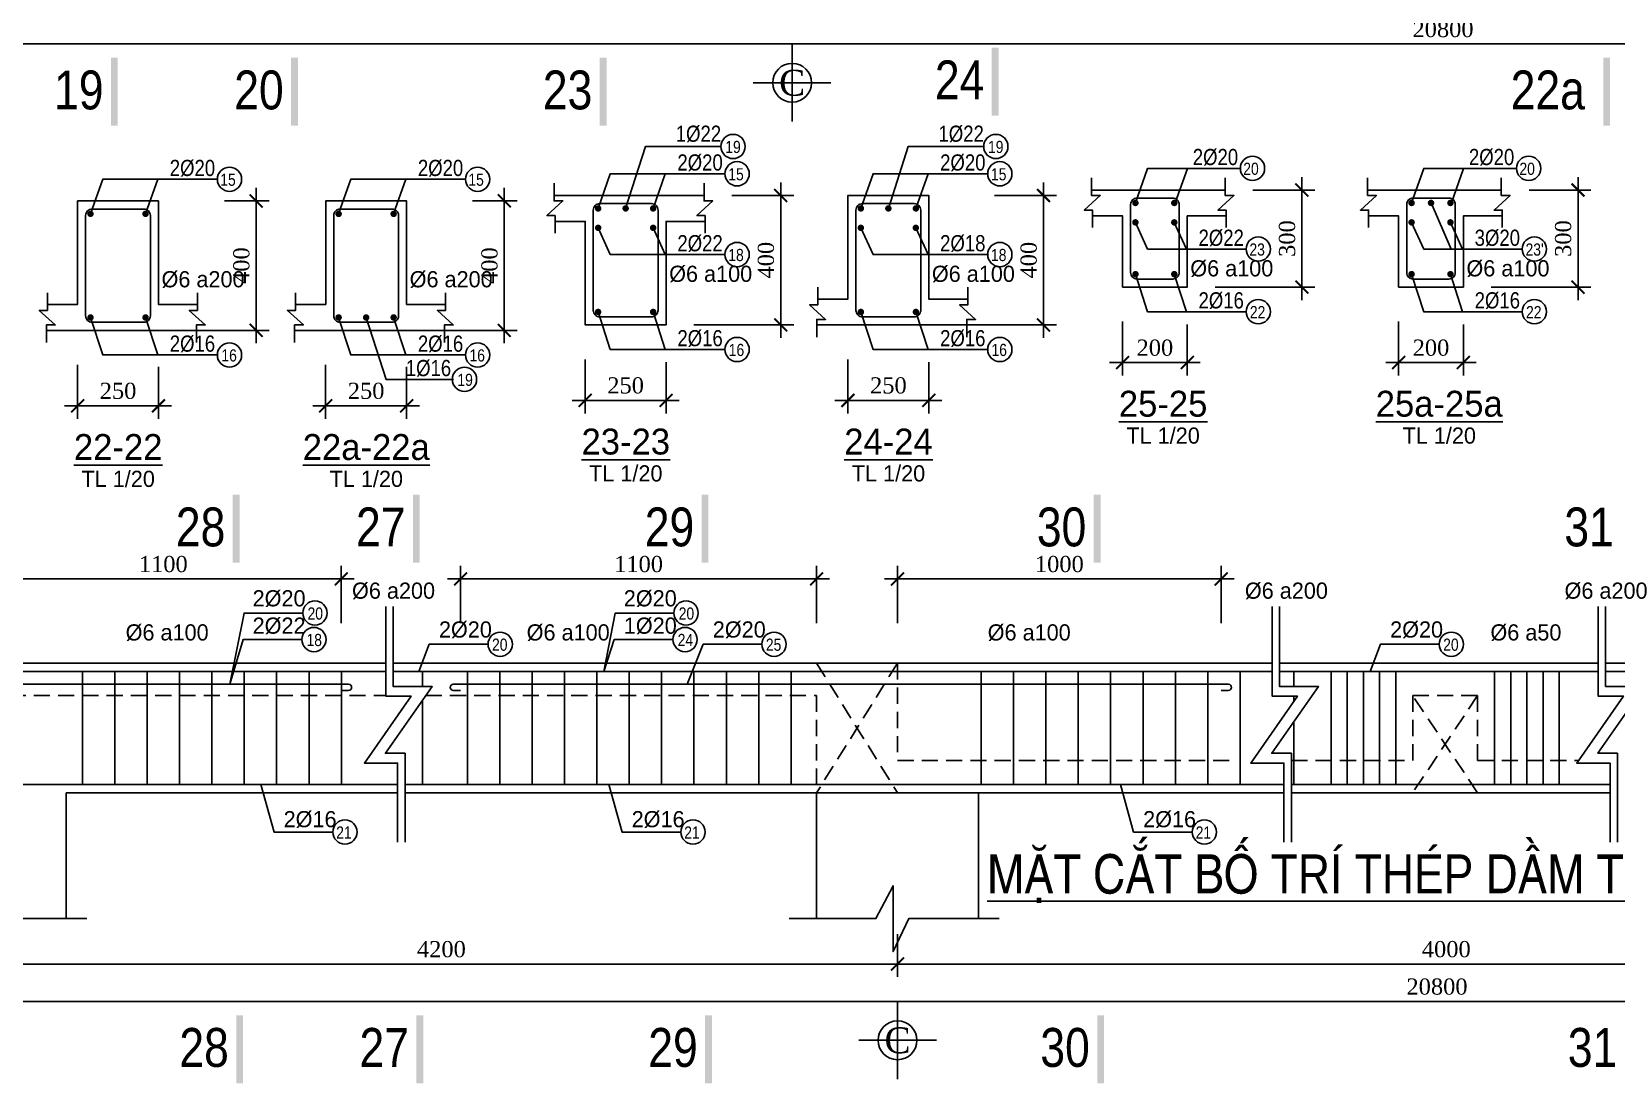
# Model space of a CAD drawing. Extents: x 394 to 4263, y -2056 to 752.
# Drawn here: x 3624.8 to 3869.5, y 412.1 to 574.6 of the extents above; entities that cross this region are included whole.
import ezdxf
from ezdxf.enums import TextEntityAlignment as Align

# ---------------------------------------------------------------- set-up
doc = ezdxf.new("R2010")
doc.units = 0
doc.header["$MEASUREMENT"] = 0
doc.linetypes.add('CENTER2', pattern=[1.125, 0.75, -0.125, 0.125, -0.125])
doc.linetypes.add('HIDDEN', pattern=[0.375, 0.25, -0.125])
doc.layers.get('0').update_dxf_attribs({"linetype": 'CONTINUOUS'})
doc.layers.get('DEFPOINTS').update_dxf_attribs({"linetype": 'CONTINUOUS'})
for name, color, linetype in [('cot', 8, 'CONTINUOUS'), ('DAI', 3, 'CONTINUOUS'), ('DIM', 1, 'CONTINUOUS'), ('DUT', 7, 'CENTER2'), ('MOTAAR', 1, 'CONTINUOUS'), ('TEXT', 7, 'CONTINUOUS'), ('THEP', 6, 'CONTINUOUS'), ('TU1', 9, 'CONTINUOUS'), ('TUONG', 7, 'CONTINUOUS')]:
    doc.layers.add(name, color=color, linetype=linetype)
doc.styles.add('DIM-NEW', font='')
doc.styles.add('style1', font='')
doc.styles.add('T1', font='romans.shx')
doc.styles.add('T2', font='')
doc.styles.get('DIM-NEW').set_extended_font_data('VNI-Helve-Condense')
doc.styles.get('style1').set_extended_font_data('VNI-Goudy')
doc.styles.get('T2').set_extended_font_data('VNI-Times')
doc.dimstyles.new('TL20', dxfattribs={"dimtxt": 2.5, "dimasz": 2, "dimexe": 2, "dimexo": 2, "dimgap": 1, "dimtad": 1, "dimdec": 0, "dimlfac": 20, "dimzin": 0, "dimdsep": 46, "dimtxsty": 'T2', "dimblk": 'ARCHTICK', "dimcen": 2.5, "dimdle": 2, "dimclrd": 1, "dimclre": 1, "dimclrt": 2, "dimadec": 0, "dimazin": 0, "dimtfac": 1, "dimtdec": 0, "dimtix": 1, "dimtofl": 0, "dimtmove": 0, "dimatfit": 0, "dimldrblk": 'ARCHTICK', "dimfxl": 1, "dimtolj": 1, "dimtzin": 0, "dimlwd": -1, "dimlwe": -1, "dimarcsym": 0})

# ---------------------------------------------------------------- blocks, each defined once
blk = doc.blocks.new('_ARCHTICK')
at = {"color": 0, "linetype": 'ByBlock', "const_width": 0.15}
blk.add_lwpolyline([(-0.5, -0.5), (0.5, 0.5)], dxfattribs=at)
blk = doc.blocks.new('*D33')
at = {"layer": 'cot', "color": 1, "transparency": 16777216}
for p, q in [((3654.54, 548.42), (3661.44, 548.42)), ((3659.44, 550.42), (3659.44, 526.42)), ((3648.68, 528.42), (3661.44, 528.42))]:
    blk.add_line(p, q, dxfattribs=at)
at = {"layer": 'DEFPOINTS', "color": 0, "transparency": 16777216}
for p in [(3652.54, 548.42), (3646.68, 528.42), (3659.44, 528.42)]:
    blk.add_point(p, dxfattribs=at)
at = {"layer": 'cot', "color": 1, "transparency": 16777216, "xscale": 2, "yscale": 2, "zscale": 2}
for p, rotation in [((3659.44, 548.42), 90), ((3659.44, 528.42), 270)]:
    blk.add_blockref('_ARCHTICK', p, dxfattribs=dict(at, rotation=rotation))
at = {"layer": 'cot', "color": 2, "lineweight": -2, "transparency": 16777216, "insert": (3657.16, 538.42), "char_height": 2.5, "attachment_point": 5, "rotation": 90, "style": 'T2'}
blk.add_mtext('\\A1;400', dxfattribs=at)
blk = doc.blocks.new('*D32')
at = {"layer": 'cot', "color": 1, "transparency": 16777216}
for p, q in [((3631.85, 523.09), (3631.85, 514.76)), ((3644.35, 522.81), (3644.35, 514.76)), ((3629.85, 516.76), (3646.35, 516.76))]:
    blk.add_line(p, q, dxfattribs=at)
at = {"layer": 'DEFPOINTS', "color": 0, "transparency": 16777216}
for p in [(3631.85, 525.09), (3644.35, 524.81), (3644.35, 516.76)]:
    blk.add_point(p, dxfattribs=at)
at = {"layer": 'cot', "color": 1, "transparency": 16777216, "xscale": 2, "yscale": 2, "zscale": 2, "rotation": 180}
blk.add_blockref('_ARCHTICK', (3631.85, 516.76), dxfattribs=at)
at = {"layer": 'cot', "color": 1, "transparency": 16777216, "xscale": 2, "yscale": 2, "zscale": 2}
blk.add_blockref('_ARCHTICK', (3644.35, 516.76), dxfattribs=at)
at = {"layer": 'cot', "color": 2, "lineweight": -2, "transparency": 16777216, "insert": (3638.1, 519.06), "char_height": 2.5, "attachment_point": 5, "style": 'T2'}
blk.add_mtext('\\A1;250', dxfattribs=at)
blk = doc.blocks.new('*D51')
at = {"layer": 'DEFPOINTS', "color": 0, "transparency": 16777216}
for p in [(3433.65, 582.37), (4251.92, 582.37), (3433.65, 572.67)]:
    blk.add_point(p, dxfattribs=at)
at = {"layer": 'TUONG', "color": 1, "transparency": 16777216}
for p, q in [((3433.65, 580.37), (3433.65, 570.67)), ((4251.92, 580.37), (4251.92, 570.67)), ((4253.92, 572.67), (3431.65, 572.67))]:
    blk.add_line(p, q, dxfattribs=at)
at = {"layer": 'TUONG', "color": 1, "transparency": 16777216, "xscale": 2, "yscale": 2, "zscale": 2, "rotation": 180}
blk.add_blockref('_ARCHTICK', (3433.65, 572.67), dxfattribs=at)
at = {"layer": 'TUONG', "color": 1, "transparency": 16777216, "xscale": 2, "yscale": 2, "zscale": 2}
blk.add_blockref('_ARCHTICK', (4251.92, 572.67), dxfattribs=at)
at = {"layer": 'TUONG', "color": 2, "transparency": 16777216, "insert": (3842.78, 574.95), "char_height": 2.5, "attachment_point": 5, "style": 'T2'}
blk.add_mtext('\\A1;20800', dxfattribs=at)
blk = doc.blocks.new('truc2')
at = {"layer": 'MOTAAR'}
for p, q in [((0, -15), (0, 0)), ((7.5, -7.5), (-7.5, -7.5))]:
    blk.add_line(p, q, dxfattribs=at)
blk.add_lwpolyline([(0, -3.5), (0, -1.84)], dxfattribs=at)
blk.add_circle((0, -7.5), 3.75, dxfattribs=at)
at = {"layer": 'TEXT', "style": 'T2'}
blk.add_attdef('1', text='', height=5, dxfattribs=at).set_placement((0, -7.5), align=Align.MIDDLE_CENTER)
blk = doc.blocks.new('*D55')
at = {"layer": 'cot', "color": 1, "transparency": 16777216}
for p, q in [((3740.47, 551.26), (3740.47, 527.26)), ((3732.91, 549.26), (3742.47, 549.26)), ((3727.05, 529.26), (3742.47, 529.26))]:
    blk.add_line(p, q, dxfattribs=at)
at = {"layer": 'DEFPOINTS', "color": 0, "transparency": 16777216}
for p in [(3730.91, 549.26), (3725.05, 529.26), (3740.47, 529.26)]:
    blk.add_point(p, dxfattribs=at)
at = {"layer": 'cot', "color": 1, "transparency": 16777216, "xscale": 2, "yscale": 2, "zscale": 2}
for p, rotation in [((3740.47, 549.26), 90), ((3740.47, 529.26), 270)]:
    blk.add_blockref('_ARCHTICK', p, dxfattribs=dict(at, rotation=rotation))
at = {"layer": 'cot', "color": 2, "lineweight": -2, "transparency": 16777216, "insert": (3738.19, 539.26), "char_height": 2.5, "attachment_point": 5, "rotation": 90, "style": 'T2'}
blk.add_mtext('\\A1;400', dxfattribs=at)
blk = doc.blocks.new('*D54')
at = {"layer": 'cot', "color": 1, "transparency": 16777216}
for p, q in [((3710.26, 523.93), (3710.26, 515.6)), ((3722.76, 523.49), (3722.76, 515.6)), ((3708.26, 517.6), (3724.76, 517.6))]:
    blk.add_line(p, q, dxfattribs=at)
at = {"layer": 'DEFPOINTS', "color": 0, "transparency": 16777216}
for p in [(3710.26, 525.93), (3722.76, 525.49), (3722.76, 517.6)]:
    blk.add_point(p, dxfattribs=at)
at = {"layer": 'cot', "color": 1, "transparency": 16777216, "xscale": 2, "yscale": 2, "zscale": 2, "rotation": 180}
blk.add_blockref('_ARCHTICK', (3710.26, 517.6), dxfattribs=at)
at = {"layer": 'cot', "color": 1, "transparency": 16777216, "xscale": 2, "yscale": 2, "zscale": 2}
blk.add_blockref('_ARCHTICK', (3722.76, 517.6), dxfattribs=at)
at = {"layer": 'cot', "color": 2, "lineweight": -2, "transparency": 16777216, "insert": (3716.51, 519.9), "char_height": 2.5, "attachment_point": 5, "style": 'T2'}
blk.add_mtext('\\A1;250', dxfattribs=at)
blk = doc.blocks.new('*D57')
at = {"layer": 'cot', "color": 1, "transparency": 16777216}
for p, q in [((3750.85, 523.93), (3750.85, 515.6)), ((3763.35, 523.49), (3763.35, 515.6)), ((3748.85, 517.6), (3765.35, 517.6))]:
    blk.add_line(p, q, dxfattribs=at)
at = {"layer": 'DEFPOINTS', "color": 0, "transparency": 16777216}
for p in [(3750.85, 525.93), (3763.35, 525.49), (3763.35, 517.6)]:
    blk.add_point(p, dxfattribs=at)
at = {"layer": 'cot', "color": 1, "transparency": 16777216, "xscale": 2, "yscale": 2, "zscale": 2, "rotation": 180}
blk.add_blockref('_ARCHTICK', (3750.85, 517.6), dxfattribs=at)
at = {"layer": 'cot', "color": 1, "transparency": 16777216, "xscale": 2, "yscale": 2, "zscale": 2}
blk.add_blockref('_ARCHTICK', (3763.35, 517.6), dxfattribs=at)
at = {"layer": 'cot', "color": 2, "lineweight": -2, "transparency": 16777216, "insert": (3757.1, 519.9), "char_height": 2.5, "attachment_point": 5, "style": 'T2'}
blk.add_mtext('\\A1;250', dxfattribs=at)
blk = doc.blocks.new('*D56')
at = {"layer": 'cot', "color": 1, "transparency": 16777216}
for p, q in [((3781.06, 551.26), (3781.06, 527.26)), ((3773.49, 549.26), (3783.06, 549.26)), ((3767.64, 529.26), (3783.06, 529.26))]:
    blk.add_line(p, q, dxfattribs=at)
at = {"layer": 'DEFPOINTS', "color": 0, "transparency": 16777216}
for p in [(3771.49, 549.26), (3765.64, 529.26), (3781.06, 529.26)]:
    blk.add_point(p, dxfattribs=at)
at = {"layer": 'cot', "color": 1, "transparency": 16777216, "xscale": 2, "yscale": 2, "zscale": 2}
for p, rotation in [((3781.06, 549.26), 90), ((3781.06, 529.26), 270)]:
    blk.add_blockref('_ARCHTICK', p, dxfattribs=dict(at, rotation=rotation))
at = {"layer": 'cot', "color": 2, "lineweight": -2, "transparency": 16777216, "insert": (3778.78, 539.26), "char_height": 2.5, "attachment_point": 5, "rotation": 90, "style": 'T2'}
blk.add_mtext('\\A1;400', dxfattribs=at)
blk = doc.blocks.new('*D68')
at = {"layer": 'DEFPOINTS', "color": 0, "transparency": 16777216}
for p in [(3746.01, 490.02), (3691.01, 481.21), (3746.01, 481.21)]:
    blk.add_point(p, dxfattribs=at)
at = {"layer": 'TUONG', "color": 1, "transparency": 16777216}
for p, q in [((3691.01, 483.21), (3691.01, 492.02)), ((3746.01, 483.21), (3746.01, 492.02)), ((3689.01, 490.02), (3748.01, 490.02))]:
    blk.add_line(p, q, dxfattribs=at)
at = {"layer": 'TUONG', "color": 1, "transparency": 16777216, "xscale": 2, "yscale": 2, "zscale": 2, "rotation": 180}
blk.add_blockref('_ARCHTICK', (3691.01, 490.02), dxfattribs=at)
at = {"layer": 'TUONG', "color": 1, "transparency": 16777216, "xscale": 2, "yscale": 2, "zscale": 2}
blk.add_blockref('_ARCHTICK', (3746.01, 490.02), dxfattribs=at)
at = {"layer": 'TUONG', "color": 2, "transparency": 16777216, "insert": (3718.51, 492.3), "char_height": 2.5, "attachment_point": 5, "style": 'T2'}
blk.add_mtext('\\A1;1100', dxfattribs=at)
blk = doc.blocks.new('*D67')
at = {"layer": 'DEFPOINTS', "color": 0, "transparency": 16777216}
for p in [(3808.51, 490.02), (3758.51, 481.21), (3808.51, 481.21)]:
    blk.add_point(p, dxfattribs=at)
at = {"layer": 'TUONG', "color": 1, "transparency": 16777216}
for p, q in [((3758.51, 483.21), (3758.51, 492.02)), ((3808.51, 483.21), (3808.51, 492.02)), ((3756.51, 490.02), (3810.51, 490.02))]:
    blk.add_line(p, q, dxfattribs=at)
at = {"layer": 'TUONG', "color": 1, "transparency": 16777216, "xscale": 2, "yscale": 2, "zscale": 2, "rotation": 180}
blk.add_blockref('_ARCHTICK', (3758.51, 490.02), dxfattribs=at)
at = {"layer": 'TUONG', "color": 1, "transparency": 16777216, "xscale": 2, "yscale": 2, "zscale": 2}
blk.add_blockref('_ARCHTICK', (3808.51, 490.02), dxfattribs=at)
at = {"layer": 'TUONG', "color": 2, "transparency": 16777216, "insert": (3783.51, 492.3), "char_height": 2.5, "attachment_point": 5, "style": 'T2'}
blk.add_mtext('\\A1;1000', dxfattribs=at)
blk = doc.blocks.new('*D66')
at = {"layer": 'DEFPOINTS', "color": 0, "transparency": 16777216}
for p in [(3672.59, 490.02), (3617.59, 481.21), (3672.59, 481.21)]:
    blk.add_point(p, dxfattribs=at)
at = {"layer": 'TUONG', "color": 1, "transparency": 16777216}
for p, q in [((3617.59, 483.21), (3617.59, 492.02)), ((3672.59, 483.21), (3672.59, 492.02)), ((3615.59, 490.02), (3674.59, 490.02))]:
    blk.add_line(p, q, dxfattribs=at)
at = {"layer": 'TUONG', "color": 1, "transparency": 16777216, "xscale": 2, "yscale": 2, "zscale": 2, "rotation": 180}
blk.add_blockref('_ARCHTICK', (3617.59, 490.02), dxfattribs=at)
at = {"layer": 'TUONG', "color": 1, "transparency": 16777216, "xscale": 2, "yscale": 2, "zscale": 2}
blk.add_blockref('_ARCHTICK', (3672.59, 490.02), dxfattribs=at)
at = {"layer": 'TUONG', "color": 2, "transparency": 16777216, "insert": (3645.09, 492.3), "char_height": 2.5, "attachment_point": 5, "style": 'T2'}
blk.add_mtext('\\A1;1100', dxfattribs=at)
blk = doc.blocks.new('*D61')
at = {"layer": 'DEFPOINTS', "color": 0, "transparency": 16777216}
for p in [(3758.51, 437.14), (3928.04, 437.14), (3928.04, 430.53)]:
    blk.add_point(p, dxfattribs=at)
at = {"layer": 'TUONG', "color": 1, "transparency": 16777216}
for p, q in [((3758.51, 435.14), (3758.51, 428.53)), ((3928.04, 435.14), (3928.04, 428.53)), ((3756.51, 430.53), (3930.04, 430.53))]:
    blk.add_line(p, q, dxfattribs=at)
at = {"layer": 'TUONG', "color": 1, "transparency": 16777216, "xscale": 2, "yscale": 2, "zscale": 2, "rotation": 180}
blk.add_blockref('_ARCHTICK', (3758.51, 430.53), dxfattribs=at)
at = {"layer": 'TUONG', "color": 1, "transparency": 16777216, "xscale": 2, "yscale": 2, "zscale": 2}
blk.add_blockref('_ARCHTICK', (3928.04, 430.53), dxfattribs=at)
at = {"layer": 'TUONG', "color": 2, "transparency": 16777216, "insert": (3843.28, 432.81), "char_height": 2.5, "attachment_point": 5, "style": 'T2'}
blk.add_mtext('\\A1;4000', dxfattribs=at)
blk = doc.blocks.new('*D60')
at = {"layer": 'DEFPOINTS', "color": 0, "transparency": 16777216}
for p in [(3617.59, 438.92), (3758.51, 437.14), (3758.51, 430.53)]:
    blk.add_point(p, dxfattribs=at)
at = {"layer": 'TUONG', "color": 1, "transparency": 16777216}
for p, q in [((3617.59, 436.92), (3617.59, 428.53)), ((3758.51, 435.14), (3758.51, 428.53)), ((3615.59, 430.53), (3760.51, 430.53))]:
    blk.add_line(p, q, dxfattribs=at)
at = {"layer": 'TUONG', "color": 1, "transparency": 16777216, "xscale": 2, "yscale": 2, "zscale": 2, "rotation": 180}
blk.add_blockref('_ARCHTICK', (3617.59, 430.53), dxfattribs=at)
at = {"layer": 'TUONG', "color": 1, "transparency": 16777216, "xscale": 2, "yscale": 2, "zscale": 2}
blk.add_blockref('_ARCHTICK', (3758.51, 430.53), dxfattribs=at)
at = {"layer": 'TUONG', "color": 2, "transparency": 16777216, "insert": (3688.05, 432.81), "char_height": 2.5, "attachment_point": 5, "style": 'T2'}
blk.add_mtext('\\A1;4200', dxfattribs=at)
blk = doc.blocks.new('*D58')
at = {"layer": 'DEFPOINTS', "color": 0, "transparency": 16777216}
for p in [(3466.01, 434.45), (4217.7, 434.45), (3466.01, 424.75)]:
    blk.add_point(p, dxfattribs=at)
at = {"layer": 'TUONG', "color": 1, "transparency": 16777216}
for p, q in [((3466.01, 432.45), (3466.01, 422.75)), ((4217.7, 432.45), (4217.7, 422.75)), ((4219.7, 424.75), (3464.01, 424.75))]:
    blk.add_line(p, q, dxfattribs=at)
at = {"layer": 'TUONG', "color": 1, "transparency": 16777216, "xscale": 2, "yscale": 2, "zscale": 2, "rotation": 180}
blk.add_blockref('_ARCHTICK', (3466.01, 424.75), dxfattribs=at)
at = {"layer": 'TUONG', "color": 1, "transparency": 16777216, "xscale": 2, "yscale": 2, "zscale": 2}
blk.add_blockref('_ARCHTICK', (4217.7, 424.75), dxfattribs=at)
at = {"layer": 'TUONG', "color": 2, "transparency": 16777216, "insert": (3841.85, 427.03), "char_height": 2.5, "attachment_point": 5, "style": 'T2'}
blk.add_mtext('\\A1;20800', dxfattribs=at)
blk = doc.blocks.new('*D79')
at = {"layer": 'cot', "color": 1, "transparency": 16777216}
for p, q in [((3793.27, 529.78), (3793.27, 521.45)), ((3803.27, 529.33), (3803.27, 521.45)), ((3791.27, 523.45), (3805.27, 523.45))]:
    blk.add_line(p, q, dxfattribs=at)
at = {"layer": 'DEFPOINTS', "color": 0, "transparency": 16777216}
for p in [(3793.27, 531.78), (3803.27, 531.33), (3803.27, 523.45)]:
    blk.add_point(p, dxfattribs=at)
at = {"layer": 'cot', "color": 1, "transparency": 16777216, "xscale": 2, "yscale": 2, "zscale": 2, "rotation": 180}
blk.add_blockref('_ARCHTICK', (3793.27, 523.45), dxfattribs=at)
at = {"layer": 'cot', "color": 1, "transparency": 16777216, "xscale": 2, "yscale": 2, "zscale": 2}
blk.add_blockref('_ARCHTICK', (3803.27, 523.45), dxfattribs=at)
at = {"layer": 'cot', "color": 2, "lineweight": -2, "transparency": 16777216, "insert": (3798.27, 525.73), "char_height": 2.5, "attachment_point": 5, "style": 'T2'}
blk.add_mtext('\\A1;200', dxfattribs=at)
blk = doc.blocks.new('*D78')
at = {"layer": 'cot', "color": 1, "transparency": 16777216}
for p, q in [((3820.98, 552.1), (3820.98, 533.1)), ((3813.41, 550.1), (3822.98, 550.1)), ((3807.56, 535.1), (3822.98, 535.1))]:
    blk.add_line(p, q, dxfattribs=at)
at = {"layer": 'DEFPOINTS', "color": 0, "transparency": 16777216}
for p in [(3811.41, 550.1), (3805.56, 535.1), (3820.98, 535.1)]:
    blk.add_point(p, dxfattribs=at)
at = {"layer": 'cot', "color": 1, "transparency": 16777216, "xscale": 2, "yscale": 2, "zscale": 2}
for p, rotation in [((3820.98, 550.1), 90), ((3820.98, 535.1), 270)]:
    blk.add_blockref('_ARCHTICK', p, dxfattribs=dict(at, rotation=rotation))
at = {"layer": 'cot', "color": 2, "lineweight": -2, "transparency": 16777216, "insert": (3818.7, 542.6), "char_height": 2.5, "attachment_point": 5, "rotation": 90, "style": 'T2'}
blk.add_mtext('\\A1;300', dxfattribs=at)
blk = doc.blocks.new('*D151')
at = {"layer": 'cot', "color": 1, "transparency": 16777216}
for p, q in [((3670.17, 523.09), (3670.17, 514.76)), ((3682.67, 522.81), (3682.67, 514.76)), ((3668.17, 516.76), (3684.67, 516.76))]:
    blk.add_line(p, q, dxfattribs=at)
at = {"layer": 'DEFPOINTS', "color": 0, "transparency": 16777216}
for p in [(3670.17, 525.09), (3682.67, 524.81), (3682.67, 516.76)]:
    blk.add_point(p, dxfattribs=at)
at = {"layer": 'cot', "color": 1, "transparency": 16777216, "xscale": 2, "yscale": 2, "zscale": 2, "rotation": 180}
blk.add_blockref('_ARCHTICK', (3670.17, 516.76), dxfattribs=at)
at = {"layer": 'cot', "color": 1, "transparency": 16777216, "xscale": 2, "yscale": 2, "zscale": 2}
blk.add_blockref('_ARCHTICK', (3682.67, 516.76), dxfattribs=at)
at = {"layer": 'cot', "color": 2, "lineweight": -2, "transparency": 16777216, "insert": (3676.42, 519.06), "char_height": 2.5, "attachment_point": 5, "style": 'T2'}
blk.add_mtext('\\A1;250', dxfattribs=at)
blk = doc.blocks.new('*D150')
at = {"layer": 'cot', "color": 1, "transparency": 16777216}
for p, q in [((3692.87, 548.42), (3699.77, 548.42)), ((3697.77, 550.42), (3697.77, 526.42)), ((3687.01, 528.42), (3699.77, 528.42))]:
    blk.add_line(p, q, dxfattribs=at)
at = {"layer": 'DEFPOINTS', "color": 0, "transparency": 16777216}
for p in [(3690.87, 548.42), (3685.01, 528.42), (3697.77, 528.42)]:
    blk.add_point(p, dxfattribs=at)
at = {"layer": 'cot', "color": 1, "transparency": 16777216, "xscale": 2, "yscale": 2, "zscale": 2}
for p, rotation in [((3697.77, 548.42), 90), ((3697.77, 528.42), 270)]:
    blk.add_blockref('_ARCHTICK', p, dxfattribs=dict(at, rotation=rotation))
at = {"layer": 'cot', "color": 2, "lineweight": -2, "transparency": 16777216, "insert": (3695.49, 538.42), "char_height": 2.5, "attachment_point": 5, "rotation": 90, "style": 'T2'}
blk.add_mtext('\\A1;400', dxfattribs=at)
blk = doc.blocks.new('*D153')
at = {"layer": 'cot', "color": 1, "transparency": 16777216}
for p, q in [((3863.63, 552.1), (3863.63, 533.1)), ((3856.07, 550.1), (3865.63, 550.1)), ((3850.22, 535.1), (3865.63, 535.1))]:
    blk.add_line(p, q, dxfattribs=at)
at = {"layer": 'DEFPOINTS', "color": 0, "transparency": 16777216}
for p in [(3854.07, 550.1), (3848.22, 535.1), (3863.63, 535.1)]:
    blk.add_point(p, dxfattribs=at)
at = {"layer": 'cot', "color": 1, "transparency": 16777216, "xscale": 2, "yscale": 2, "zscale": 2}
for p, rotation in [((3863.63, 550.1), 90), ((3863.63, 535.1), 270)]:
    blk.add_blockref('_ARCHTICK', p, dxfattribs=dict(at, rotation=rotation))
at = {"layer": 'cot', "color": 2, "lineweight": -2, "transparency": 16777216, "insert": (3861.35, 542.6), "char_height": 2.5, "attachment_point": 5, "rotation": 90, "style": 'T2'}
blk.add_mtext('\\A1;300', dxfattribs=at)
blk = doc.blocks.new('*D152')
at = {"layer": 'cot', "color": 1, "transparency": 16777216}
for p, q in [((3835.92, 529.78), (3835.92, 521.45)), ((3845.92, 529.33), (3845.92, 521.45)), ((3833.92, 523.45), (3847.92, 523.45))]:
    blk.add_line(p, q, dxfattribs=at)
at = {"layer": 'DEFPOINTS', "color": 0, "transparency": 16777216}
for p in [(3835.92, 531.78), (3845.92, 531.33), (3845.92, 523.45)]:
    blk.add_point(p, dxfattribs=at)
at = {"layer": 'cot', "color": 1, "transparency": 16777216, "xscale": 2, "yscale": 2, "zscale": 2, "rotation": 180}
blk.add_blockref('_ARCHTICK', (3835.92, 523.45), dxfattribs=at)
at = {"layer": 'cot', "color": 1, "transparency": 16777216, "xscale": 2, "yscale": 2, "zscale": 2}
blk.add_blockref('_ARCHTICK', (3845.92, 523.45), dxfattribs=at)
at = {"layer": 'cot', "color": 2, "lineweight": -2, "transparency": 16777216, "insert": (3840.92, 525.73), "char_height": 2.5, "attachment_point": 5, "style": 'T2'}
blk.add_mtext('\\A1;200', dxfattribs=at)

msp = doc.modelspace()

# ---------------------------------------------------------------- linework, layer by layer
at = {"layer": 'cot', "lineweight": -2, "ltscale": 10}
for points in [[(3716.513, 547.259), (3719.586, 556.827), (3731.237, 556.827)], [(3757.096, 547.259), (3760.168, 556.827), (3771.82, 556.827)], [(3795.266, 548.103), (3797.144, 553.451), (3811.472, 553.451)], [(3801.421, 548.103), (3803.3, 553.451)], [(3837.924, 548.103), (3839.803, 553.451), (3854.131, 553.451)], [(3844.08, 548.103), (3845.958, 553.451)], [(3633.848, 546.416), (3635.727, 551.764), (3653.441, 551.764)], [(3642.348, 546.416), (3644.227, 551.764)], [(3672.175, 546.416), (3674.053, 551.764), (3691.767, 551.764)], [(3680.675, 546.416), (3682.553, 551.764)], [(3712.263, 547.259), (3714.141, 552.607), (3731.856, 552.607)], [(3720.763, 547.259), (3722.641, 552.607)], [(3752.846, 547.259), (3754.724, 552.607), (3772.438, 552.607)], [(3761.346, 547.259), (3763.224, 552.607)], [(3840.924, 548.103), (3844.01, 540.977)], [(3712.263, 544.259), (3714.141, 540.134), (3731.856, 540.134)], [(3720.763, 544.259), (3722.641, 540.134)], [(3752.846, 544.259), (3754.724, 540.134), (3772.438, 540.134)], [(3761.346, 544.259), (3763.224, 540.134)], [(3795.266, 545.103), (3797.144, 540.977), (3812.358, 540.977)], [(3801.266, 545.103), (3803.144, 540.977)], [(3837.924, 545.103), (3839.803, 540.977), (3855.017, 540.977)], [(3843.924, 545.103), (3845.803, 540.977)], [(3795.266, 537.103), (3797.144, 531.308), (3812.358, 531.308)], [(3801.266, 537.103), (3803.144, 531.308)], [(3837.924, 537.103), (3839.803, 531.308), (3855.017, 531.308)], [(3843.924, 537.103), (3845.803, 531.308)], [(3712.263, 531.259), (3714.141, 525.465), (3731.856, 525.465)], [(3720.763, 531.259), (3722.641, 525.465)], [(3752.846, 531.259), (3754.724, 525.465), (3772.438, 525.465)], [(3761.346, 531.259), (3763.224, 525.465)], [(3633.848, 530.416), (3635.727, 524.621), (3653.441, 524.621)], [(3642.348, 530.416), (3644.227, 524.621)], [(3672.175, 530.416), (3674.053, 524.621), (3691.767, 524.621)], [(3676.425, 530.416), (3679.497, 520.848), (3689.899, 520.848)], [(3680.675, 530.416), (3682.553, 524.621)]]:
    msp.add_lwpolyline(points, dxfattribs=at)
at = {"layer": 'DAI'}
for p, q in [((3632.601, 458.242), (3632.601, 475.742)), ((3637.601, 458.242), (3637.601, 475.742)), ((3642.601, 458.242), (3642.601, 475.742)), ((3647.601, 458.242), (3647.601, 475.742)), ((3652.601, 458.242), (3652.601, 475.742)), ((3657.601, 458.242), (3657.601, 475.742)), ((3662.601, 458.242), (3662.601, 475.742)), ((3667.601, 458.242), (3667.601, 475.742)), ((3672.601, 458.242), (3672.601, 475.742)), ((3685.135, 473.42), (3685.135, 475.742)), ((3692.069, 458.242), (3692.069, 475.742)), ((3697.069, 458.242), (3697.069, 475.742)), ((3702.069, 458.242), (3702.069, 475.742)), ((3707.069, 458.242), (3707.069, 475.742)), ((3712.069, 458.242), (3712.069, 475.742)), ((3717.069, 458.242), (3717.069, 475.742)), ((3722.069, 458.242), (3722.069, 475.742)), ((3727.069, 458.242), (3727.069, 475.742)), ((3732.069, 458.242), (3732.069, 475.742)), ((3737.069, 458.242), (3737.069, 475.742)), ((3742.069, 458.242), (3742.069, 475.742)), ((3771.432, 458.242), (3771.432, 475.742)), ((3776.432, 458.242), (3776.432, 475.742)), ((3781.432, 458.242), (3781.432, 475.742)), ((3786.432, 458.242), (3786.432, 475.742)), ((3791.432, 458.242), (3791.432, 475.742)), ((3796.432, 458.242), (3796.432, 475.742)), ((3801.432, 458.242), (3801.432, 475.742)), ((3806.432, 458.242), (3806.432, 475.742)), ((3811.432, 458.242), (3811.432, 475.742)), ((3819.751, 473.42), (3819.751, 475.742)), ((3825.475, 458.242), (3825.475, 475.742)), ((3827.975, 458.242), (3827.975, 475.742)), ((3830.475, 458.242), (3830.475, 475.742)), ((3832.975, 458.242), (3832.975, 475.742)), ((3835.475, 458.242), (3835.475, 475.742)), ((3850.729, 458.242), (3850.729, 475.742)), ((3853.229, 458.242), (3853.229, 475.742)), ((3855.729, 458.242), (3855.729, 475.742)), ((3858.229, 458.242), (3858.229, 475.742)), ((3860.729, 458.242), (3860.729, 475.742)), ((3685.135, 458.242), (3685.135, 471.298)), ((3819.751, 471.166), (3819.751, 471.92)), ((3819.751, 458.242), (3819.751, 467.999))]:
    msp.add_line(p, q, dxfattribs=at)
for points in [[(3802.016, 547.853, 0.4142136), (3801.016, 548.853), (3795.516, 548.853, 0.4142136), (3794.516, 547.853), (3794.516, 537.353, 0.4142136), (3795.516, 536.353), (3801.016, 536.353, 0.4142136), (3802.016, 537.353)], [(3844.674, 547.853, 0.4142136), (3843.674, 548.853), (3838.174, 548.853, 0.4142136), (3837.174, 547.853), (3837.174, 537.353, 0.4142136), (3838.174, 536.353), (3843.674, 536.353, 0.4142136), (3844.674, 537.353)], [(3643.098, 546.166, 0.4142136), (3642.098, 547.166), (3634.098, 547.166, 0.4142136), (3633.098, 546.166), (3633.098, 530.666, 0.4142136), (3634.098, 529.666), (3642.098, 529.666, 0.4142136), (3643.098, 530.666)], [(3681.425, 546.166, 0.4142136), (3680.425, 547.166), (3672.425, 547.166, 0.4142136), (3671.425, 546.166), (3671.425, 530.666, 0.4142136), (3672.425, 529.666), (3680.425, 529.666, 0.4142136), (3681.425, 530.666)], [(3721.513, 547.009, 0.4142136), (3720.513, 548.009), (3712.513, 548.009, 0.4142136), (3711.513, 547.009), (3711.513, 531.509, 0.4142136), (3712.513, 530.509), (3720.513, 530.509, 0.4142136), (3721.513, 531.509)], [(3762.096, 547.009, 0.4142136), (3761.096, 548.009), (3753.096, 548.009, 0.4142136), (3752.096, 547.009), (3752.096, 531.509, 0.4142136), (3753.096, 530.509), (3761.096, 530.509, 0.4142136), (3762.096, 531.509)]]:
    msp.add_lwpolyline(points, format="xyb", close=True, dxfattribs=at)
at = {"layer": 'DUT', "linetype": 'HIDDEN', "ltscale": 10}
for p, q in [((3758.512, 476.992), (3746.012, 456.992)), ((3746.012, 476.992), (3758.512, 456.992)), ((3848.102, 456.992), (3838.102, 471.992)), ((3848.102, 471.992), (3838.102, 456.992))]:
    msp.add_line(p, q, dxfattribs=at)
for points in [[(3758.512, 476.992), (3758.512, 461.992), (3810.288, 461.992)], [(3546.036, 471.992), (3605.088, 471.992), (3605.088, 456.992), (3617.588, 456.992), (3617.588, 471.992), (3679.444, 471.992)], [(3685.619, 471.992), (3746.012, 471.992), (3746.012, 456.992), (3758.512, 456.992)], [(3819.349, 461.992), (3838.102, 461.992), (3838.102, 471.992), (3848.102, 471.992), (3848.102, 461.992), (3863.731, 461.992)], [(3838.102, 456.992), (3848.102, 456.992)]]:
    msp.add_lwpolyline(points, dxfattribs=at)
at = {"layer": 'TEXT', "ltscale": 10}
for points in [[(3637.009, 560.022), (3638.059, 560.022), (3637.009, 570.522), (3638.059, 570.522)], [(3664.836, 560.022), (3665.886, 560.022), (3664.836, 570.522), (3665.886, 570.522)], [(3712.513, 560.022), (3713.563, 560.022), (3712.513, 570.522), (3713.563, 570.522)], [(3773.075, 561.577), (3774.125, 561.577), (3773.075, 572.077), (3774.125, 572.077)], [(3867.543, 560.022), (3868.593, 560.022), (3867.543, 570.522), (3868.593, 570.522)], [(3655.819, 492.514), (3656.869, 492.514), (3655.819, 503.014), (3656.869, 503.014)], [(3683.646, 492.514), (3684.696, 492.514), (3683.646, 503.014), (3684.696, 503.014)], [(3728.257, 492.514), (3729.307, 492.514), (3728.257, 503.014), (3729.307, 503.014)], [(3788.819, 492.514), (3789.869, 492.514), (3788.819, 503.014), (3789.869, 503.014)], [(3656.358, 412.103), (3657.408, 412.103), (3656.358, 422.603), (3657.408, 422.603)], [(3684.186, 412.103), (3685.236, 412.103), (3684.186, 422.603), (3685.236, 422.603)], [(3728.796, 412.103), (3729.846, 412.103), (3728.796, 422.603), (3729.846, 422.603)], [(3789.359, 412.103), (3790.409, 412.103), (3789.359, 422.603), (3790.409, 422.603)]]:
    msp.add_trace(points, dxfattribs=at)
at = {"layer": 'THEP', "const_width": 0.5}
for points in [[(3795.016, 548.103, 1), (3795.516, 548.103, 1)], [(3801.516, 548.103, -1), (3801.016, 548.103, -1)], [(3837.674, 548.103, 1), (3838.174, 548.103, 1)], [(3841.174, 548.103, -1), (3840.674, 548.103, -1)], [(3844.174, 548.103, -1), (3843.674, 548.103, -1)], [(3633.598, 546.416, 1), (3634.098, 546.416, 1)], [(3642.598, 546.416, -1), (3642.098, 546.416, -1)], [(3671.925, 546.416, 1), (3672.425, 546.416, 1)], [(3680.925, 546.416, -1), (3680.425, 546.416, -1)], [(3712.013, 547.259, 1), (3712.513, 547.259, 1)], [(3716.763, 547.259, -1), (3716.263, 547.259, -1)], [(3721.013, 547.259, -1), (3720.513, 547.259, -1)], [(3752.596, 547.259, 1), (3753.096, 547.259, 1)], [(3757.346, 547.259, -1), (3756.846, 547.259, -1)], [(3761.596, 547.259, -1), (3761.096, 547.259, -1)], [(3712.013, 544.259, 1), (3712.513, 544.259, 1)], [(3721.013, 544.259, -1), (3720.513, 544.259, -1)], [(3752.596, 544.259, 1), (3753.096, 544.259, 1)], [(3761.596, 544.259, -1), (3761.096, 544.259, -1)], [(3795.016, 545.103, 1), (3795.516, 545.103, 1)], [(3801.516, 545.103, -1), (3801.016, 545.103, -1)], [(3837.674, 545.103, 1), (3838.174, 545.103, 1)], [(3844.174, 545.103, -1), (3843.674, 545.103, -1)], [(3795.016, 537.103, -1), (3795.516, 537.103, -1)], [(3801.516, 537.103, 1), (3801.016, 537.103, 1)], [(3837.674, 537.103, -1), (3838.174, 537.103, -1)], [(3844.174, 537.103, 1), (3843.674, 537.103, 1)], [(3712.013, 531.259, -1), (3712.513, 531.259, -1)], [(3721.013, 531.259, 1), (3720.513, 531.259, 1)], [(3752.596, 531.259, -1), (3753.096, 531.259, -1)], [(3761.596, 531.259, 1), (3761.096, 531.259, 1)], [(3633.598, 530.416, -1), (3634.098, 530.416, -1)], [(3642.598, 530.416, 1), (3642.098, 530.416, 1)], [(3671.925, 530.416, -1), (3672.425, 530.416, -1)], [(3676.675, 530.416, 1), (3676.175, 530.416, 1)], [(3680.925, 530.416, 1), (3680.425, 530.416, 1)]]:
    msp.add_lwpolyline(points, format="xyb", close=True, dxfattribs=at)
at = {"layer": 'THEP', "ltscale": 10}
for points in [[(3679.444, 475.742), (3541.008, 475.742)], [(3816.361, 475.742), (3680.591, 475.742)], [(3866.738, 475.742), (3817.507, 475.742)], [(3999.743, 475.742), (3867.885, 475.742)], [(3542.849, 458.242), (3681.286, 458.242)], [(3682.433, 458.242), (3818.202, 458.242)], [(3819.349, 458.242), (3868.58, 458.242)]]:
    msp.add_lwpolyline(points, dxfattribs=at)
for points in [[(3672.588, 472.805), (3673.715, 472.805, 1), (3673.715, 473.742), (3672.588, 473.742), (3606.338, 473.742), (3550.088, 473.742), (3548.96, 473.742, 1), (3548.96, 472.805), (3550.088, 472.805)], [(3808.512, 472.805), (3809.639, 472.805, 1), (3809.639, 473.742), (3808.512, 473.742), (3747.262, 473.742), (3691.012, 473.742), (3689.885, 473.742, 1), (3689.885, 472.805), (3691.012, 472.805)]]:
    msp.add_lwpolyline(points, format="xyb", dxfattribs=at)
at = {"layer": 'TU1'}
for points in [[(3705.455, 551.134), (3705.455, 548.416), (3706.815, 548.416), (3704.348, 546.161), (3705.611, 546.161), (3705.611, 543.447)], [(3728.617, 551.134), (3728.617, 548.416), (3729.978, 548.416), (3727.511, 546.161), (3728.773, 546.161), (3728.773, 543.447)], [(3788.457, 551.977), (3788.457, 549.259), (3789.818, 549.259), (3787.351, 547.004), (3788.613, 547.004), (3788.613, 544.291)], [(3809.12, 551.977), (3809.12, 549.259), (3810.48, 549.259), (3808.014, 547.004), (3809.276, 547.004), (3809.276, 544.291)], [(3831.116, 551.977), (3831.116, 549.259), (3832.476, 549.259), (3830.01, 547.004), (3831.272, 547.004), (3831.272, 544.291)], [(3851.779, 551.977), (3851.779, 549.259), (3853.139, 549.259), (3850.672, 547.004), (3851.934, 547.004), (3851.934, 544.291)], [(3627.04, 526.541), (3627.04, 529.259), (3628.4, 529.259), (3625.934, 531.514), (3627.196, 531.514), (3627.196, 534.228)], [(3650.203, 526.541), (3650.203, 529.259), (3651.563, 529.259), (3649.096, 531.514), (3650.358, 531.514), (3650.358, 534.228)], [(3665.366, 526.541), (3665.366, 529.259), (3666.727, 529.259), (3664.26, 531.514), (3665.522, 531.514), (3665.522, 534.228)], [(3688.529, 526.541), (3688.529, 529.259), (3689.889, 529.259), (3687.423, 531.514), (3688.685, 531.514), (3688.685, 534.228)], [(3746.038, 527.385), (3746.038, 530.103), (3747.398, 530.103), (3744.931, 532.358), (3746.193, 532.358), (3746.193, 535.071)], [(3769.2, 527.385), (3769.2, 530.103), (3770.56, 530.103), (3768.094, 532.358), (3769.356, 532.358), (3769.356, 535.071)]]:
    msp.add_lwpolyline(points, dxfattribs=at)
at = {"layer": 'TU1', "lineweight": -2, "ltscale": 10}
for points in [[(3655.392, 473.742), (3657.563, 484.749), (3666.639, 484.749)], [(3713.123, 475.742), (3714.9, 484.749), (3723.975, 484.749)], [(3655.392, 473.742), (3657.408, 480.659), (3666.484, 480.659)], [(3684.568, 475.742), (3686.184, 479.932), (3695.259, 479.932)], [(3713.123, 475.742), (3714.745, 480.659), (3723.82, 480.659)], [(3726.016, 473.742), (3728.488, 479.932), (3737.564, 479.932)], [(3831.501, 475.742), (3833.117, 479.932), (3842.192, 479.932)], [(3660.16, 458.242), (3662.197, 450.916), (3671.272, 450.916)], [(3713.924, 458.242), (3715.961, 450.916), (3725.036, 450.916)], [(3792.931, 458.242), (3794.968, 450.916), (3804.043, 450.916)]]:
    msp.add_lwpolyline(points, dxfattribs=at)
at = {"layer": 'TU1', "ltscale": 10}
for centre in [(3733.112, 556.827), (3773.695, 556.827), (3655.316, 551.764), (3693.642, 551.764), (3733.731, 552.607), (3774.313, 552.607), (3813.347, 553.451), (3856.006, 553.451), (3733.731, 540.134), (3774.313, 540.134), (3814.233, 540.977), (3856.892, 540.977), (3814.233, 531.308), (3856.892, 531.308), (3655.316, 524.621), (3693.642, 524.621), (3733.731, 525.465), (3774.313, 525.465), (3691.618, 520.848), (3668.514, 484.749), (3725.85, 484.749), (3668.359, 480.659), (3725.695, 480.659), (3697.134, 479.932), (3739.439, 479.932), (3844.067, 479.932), (3673.147, 450.916), (3726.911, 450.916), (3805.918, 450.916)]:
    msp.add_circle(centre, 1.875, dxfattribs=at)
at = {"layer": 'TUONG'}
for p, q in [((3541.008, 476.992), (3679.444, 476.992)), ((3680.591, 476.992), (3816.361, 476.992)), ((3758.512, 476.992), (3813.295, 476.992)), ((3817.507, 476.992), (3866.738, 476.992)), ((3817.507, 476.992), (3866.738, 476.992)), ((3867.885, 476.992), (3928.042, 476.992)), ((3867.885, 476.992), (3999.743, 476.992)), ((3630.088, 456.992), (3681.286, 456.992)), ((3630.088, 456.992), (3630.088, 437.544)), ((3682.433, 456.992), (3758.512, 456.992)), ((3746.012, 456.992), (3746.012, 437.544)), ((3758.512, 456.992), (3818.202, 456.992)), ((3771.012, 456.992), (3771.012, 437.544)), ((3819.349, 456.992), (3868.58, 456.992))]:
    msp.add_line(p, q, dxfattribs=at)
for points in [[(3627.235, 532.416), (3631.848, 532.416), (3631.848, 548.416), (3644.348, 548.416), (3644.348, 532.416), (3650.397, 532.416)], [(3665.561, 532.416), (3670.175, 532.416), (3670.175, 548.416), (3682.675, 548.416), (3682.675, 532.416), (3688.724, 532.416)], [(3728.617, 549.259), (3705.455, 549.259)], [(3746.232, 533.259), (3750.846, 533.259), (3750.846, 549.259), (3763.346, 549.259), (3763.346, 533.259), (3769.395, 533.259)], [(3809.12, 550.103), (3788.457, 550.103)], [(3851.779, 550.103), (3831.116, 550.103)], [(3788.652, 546.103), (3793.266, 546.103), (3793.266, 535.103), (3803.266, 535.103), (3803.266, 546.103), (3809.315, 546.103)], [(3831.311, 546.103), (3835.924, 546.103), (3835.924, 535.103), (3845.924, 535.103), (3845.924, 546.103), (3851.973, 546.103)], [(3705.65, 545.259), (3710.263, 545.259), (3710.263, 529.259), (3722.763, 529.259), (3722.763, 545.259), (3728.812, 545.259)], [(3769.2, 529.259), (3746.038, 529.259)], [(3650.203, 528.416), (3627.04, 528.416)], [(3688.529, 528.416), (3665.366, 528.416)], [(3679.444, 485.774), (3679.444, 471.92), (3683.36, 471.92), (3676.153, 461.584), (3681.286, 461.584), (3681.286, 449.331)], [(3680.591, 485.774), (3680.591, 473.42), (3686.615, 473.42), (3679.407, 463.084), (3682.433, 463.084), (3682.433, 449.331)], [(3816.361, 485.774), (3816.361, 471.92), (3820.276, 471.92), (3813.069, 461.584), (3818.202, 461.584), (3818.202, 449.331)], [(3817.507, 485.774), (3817.507, 473.42), (3823.531, 473.42), (3816.324, 463.084), (3819.349, 463.084), (3819.349, 449.331)], [(3866.738, 485.774), (3866.738, 471.92), (3870.654, 471.92), (3863.447, 461.584), (3868.58, 461.584), (3868.58, 449.331)], [(3867.885, 485.774), (3867.885, 473.42), (3873.909, 473.42), (3866.702, 463.084), (3869.727, 463.084), (3869.727, 449.331)], [(3848.102, 476.992), (3838.102, 476.992)], [(3600.826, 437.544), (3614.245, 437.544), (3616.9, 442.627), (3616.9, 432.461), (3619.334, 437.544), (3633.297, 437.544)], [(3741.751, 437.544), (3755.169, 437.544), (3757.824, 442.627), (3757.824, 432.461), (3760.258, 437.544), (3774.221, 437.544)]]:
    msp.add_lwpolyline(points, dxfattribs=at)

# ---------------------------------------------------------------- block references
at = {"layer": 'DIM', "ltscale": 10, "xscale": 0.8000000000000002, "yscale": 0.8000000000000002, "zscale": 0.8000000000000002}
for p in [(3742.228, 572.671), (3758.512, 424.752)]:
    msp.add_blockref('truc2', p, dxfattribs=at).add_auto_attribs({'1': 'C'})

# ---------------------------------------------------------------- texts
at = {"layer": 'TEXT', "ltscale": 10}
for s, height, style, p in [('19', 6, 'DIM-NEW', (3628.22, 562.563)), ('20', 6, 'DIM-NEW', (3656.047, 562.563)), ('23', 6, 'DIM-NEW', (3703.723, 562.563)), ('24', 6, 'DIM-NEW', (3764.285, 564.119)), ('22a', 6, 'DIM-NEW', (3853.228, 562.563)), ('19', 1.875, 'DIM-NEW', (3731.906, 555.82)), ('19', 1.875, 'DIM-NEW', (3772.489, 555.82)), ('15', 1.875, 'DIM-NEW', (3732.365, 551.601)), ('15', 1.875, 'DIM-NEW', (3772.948, 551.601)), ('20', 1.875, 'DIM-NEW', (3811.919, 552.444)), ('20', 1.875, 'DIM-NEW', (3854.578, 552.444)), ('15', 1.875, 'DIM-NEW', (3653.888, 550.757)), ('15', 1.875, 'DIM-NEW', (3692.214, 550.757)), ('18', 1.875, 'DIM-NEW', (3732.365, 539.127)), ('18', 1.875, 'DIM-NEW', (3772.948, 539.127)), ('23', 1.875, 'DIM-NEW', (3812.867, 539.971)), ("23'", 1.875, 'DIM-NEW', (3855.526, 539.971)), ('%%2546 a100', 2.5, 'style1', (3803.737, 536.755)), ('%%2546 a100', 2.5, 'style1', (3846.396, 536.755)), ('%%2546 a200', 2.5, 'style1', (3644.82, 535.068)), ('%%2546 a200', 2.5, 'style1', (3683.146, 535.068)), ('%%2546 a100', 2.5, 'style1', (3723.235, 535.911)), ('%%2546 a100', 2.5, 'style1', (3763.817, 535.911)), ('22', 1.875, 'DIM-NEW', (3812.942, 530.302)), ('22', 1.875, 'DIM-NEW', (3855.6, 530.302)), ('16', 1.875, 'DIM-NEW', (3732.439, 524.458)), ('16', 1.875, 'DIM-NEW', (3773.022, 524.458)), ('16', 1.875, 'DIM-NEW', (3654.063, 523.614)), ('16', 1.875, 'DIM-NEW', (3692.389, 523.614)), ('19', 1.875, 'DIM-NEW', (3690.521, 519.841)), ('28', 6, 'DIM-NEW', (3647.029, 495.055)), ('27', 6, 'DIM-NEW', (3674.857, 495.055)), ('29', 6, 'DIM-NEW', (3719.467, 495.055)), ('30', 6, 'DIM-NEW', (3780.029, 495.055)), ('31', 6, 'DIM-NEW', (3861.517, 495.055)), ('2%%25420', 2.5, 'style1', (3658.889, 485.78)), ('%%2546 a200', 2.5, 'style1', (3674.244, 486.962)), ('2%%25420', 2.5, 'style1', (3716.226, 485.78)), ('%%2546 a200', 2.5, 'style1', (3812.17, 486.962)), ('%%2546 a200', 2.5, 'style1', (3861.554, 486.962)), ('20', 1.875, 'DIM-NEW', (3667.369, 483.743)), ('20', 1.875, 'DIM-NEW', (3724.706, 483.743)), ('%%2546 a100', 2.5, 'style1', (3639.271, 480.51)), ('2%%25422', 2.5, 'style1', (3658.889, 481.554)), ('2%%25420', 2.5, 'style1', (3687.669, 480.963)), ('%%2546 a100', 2.5, 'style1', (3701.222, 480.51)), ('1%%25420', 2.5, 'style1', (3716.226, 481.554)), ('2%%25420', 2.5, 'style1', (3729.974, 480.963)), ('%%2546 a100', 2.5, 'style1', (3772.44, 480.51)), ('2%%25420', 2.5, 'style1', (3834.603, 480.963)), ('%%2546 a50', 2.5, 'style1', (3850.101, 480.51)), ('18', 1.875, 'DIM-NEW', (3667.214, 479.652)), ('20', 1.875, 'DIM-NEW', (3695.869, 478.925)), ('24', 1.875, 'DIM-NEW', (3724.551, 479.652)), ('25', 1.875, 'DIM-NEW', (3738.174, 478.925)), ('20', 1.875, 'DIM-NEW', (3842.802, 478.925)), ('2%%25416', 2.5, 'style1', (3663.678, 451.659)), ('2%%25416', 2.5, 'style1', (3717.441, 451.659)), ('2%%25416', 2.5, 'style1', (3796.449, 451.659)), ('21', 1.875, 'DIM-NEW', (3671.8, 449.909)), ('21', 1.875, 'DIM-NEW', (3725.564, 449.909)), ('21', 1.875, 'DIM-NEW', (3804.571, 449.909)), ('28', 6, 'DIM-NEW', (3647.569, 414.644)), ('27', 6, 'DIM-NEW', (3675.396, 414.644)), ('29', 6, 'DIM-NEW', (3720.007, 414.644)), ('30', 6, 'DIM-NEW', (3780.569, 414.644)), ('31', 6, 'DIM-NEW', (3862.056, 414.644))]:
    msp.add_text(s, height=height, dxfattribs=dict(at, style=style)).set_placement(p)
at = {"layer": 'TEXT', "style": 'DIM-NEW'}
for s, p in [('1%%25422', (3724.254, 557.552)), ('1%%25422', (3764.836, 557.552)), ('2%%25420', (3724.504, 553.107)), ('2%%25420', (3765.087, 553.107)), ('2%%25420', (3804.12, 553.951)), ('2%%25420', (3846.779, 553.951)), ('2%%25420', (3646.089, 552.264)), ('2%%25420', (3684.416, 552.264)), ('2%%25422', (3805.007, 541.477)), ('3%%25420', (3847.665, 541.477)), ('2%%25422', (3724.504, 540.634)), ('2%%25418', (3765.087, 540.634)), ('2%%25416', (3805.007, 531.808)), ('2%%25416', (3847.665, 531.808)), ('2%%25416', (3646.089, 525.121)), ('2%%25416', (3684.416, 525.121)), ('2%%25416', (3724.504, 525.965)), ('2%%25416', (3765.087, 525.965)), ('1%%25416', (3682.548, 521.348))]:
    e = msp.add_text(s, height=2.5, dxfattribs=at)
    e.set_placement(p)
    e.dxf.unprotected_set("ltscale", 0)
msp.add_text('%%UMAËT CAÉT BOÁ TRÍ THEÙP DAÀM TRUÏC 3 TL:1/20', height=6, dxfattribs=at).set_placement((3772.371, 441.459))
at = {"layer": 'TEXT', "char_height": 4, "attachment_point": 5, "line_spacing_factor": 0.85, "style": 'T1'}
for s, insert, width in [('{\\fVNI-Aptima|b0|i0|c0|p2;\\L25-25\\P\\H0.625x;\\lTL 1/20}', (3799.538, 514.984), 20.53333), ('{\\fVNI-Aptima|b0|i0|c0|p2;\\L25a-25a\\P\\H0.625x;\\lTL 1/20}', (3842.197, 514.984), 21.86667), ('{\\fVNI-Aptima|b0|i0|c0|p2;\\L22-22\\P\\H0.625x;\\lTL 1/20}', (3638.121, 508.297), 17.56522), ('{\\fVNI-Aptima|b0|i0|c0|p2;\\L22a-22a\\P\\H0.625x;\\lTL 1/20}', (3676.447, 508.297), 21.78824), ('{\\fVNI-Aptima|b0|i0|c0|p2;\\L23-23\\P\\H0.625x;\\lTL 1/20}', (3716.535, 509.14), 20.53333), ('{\\fVNI-Aptima|b0|i0|c0|p2;\\L24-24\\P\\H0.625x;\\lTL 1/20}', (3757.118, 509.14), 20.53333)]:
    msp.add_mtext(s, dxfattribs=dict(at, insert=insert, width=width))

# ---------------------------------------------------------------- dimensions: what is measured, and where the dimension line sits
at = {"layer": 'cot', "lineweight": -2, "ltscale": 10}
for base, p1, p2, picture, middle in [((3740.473, 529.259), (3730.909, 549.259), (3725.055, 529.259), '*D55', (3738.193, 539.259)), ((3781.055, 529.259), (3771.492, 549.259), (3765.637, 529.259), '*D56', (3778.776, 539.259)), ((3820.975, 535.103), (3811.411, 550.103), (3805.557, 535.103), '*D78', (3818.695, 542.603)), ((3863.634, 535.103), (3854.07, 550.103), (3848.216, 535.103), '*D153', (3861.354, 542.603)), ((3659.442, 528.416), (3652.539, 548.416), (3646.684, 528.416), '*D33', (3657.162, 538.416)), ((3697.768, 528.416), (3690.865, 548.416), (3685.011, 528.416), '*D150', (3695.488, 538.416))]:
    dim = msp.add_linear_dim(base=base, p1=p1, p2=p2, angle=90, dimstyle='TL20', dxfattribs=at)
    dim.commit()
    dim.dimension.update_dxf_attribs({"geometry": picture, "text_midpoint": middle})
for base, p1, p2, picture, middle in [((3803.266, 523.448), (3793.266, 531.778), (3803.266, 531.332), '*D79', (3798.266, 525.728)), ((3845.924, 523.448), (3835.924, 531.778), (3845.924, 531.332), '*D152', (3840.924, 525.728)), ((3644.348, 516.761), (3631.848, 525.091), (3644.348, 524.806), '*D32', (3638.098, 519.061)), ((3682.675, 516.761), (3670.175, 525.091), (3682.675, 524.806), '*D151', (3676.425, 519.061)), ((3722.763, 517.604), (3710.263, 525.935), (3722.763, 525.488), '*D54', (3716.513, 519.904)), ((3763.346, 517.604), (3750.846, 525.935), (3763.346, 525.488), '*D57', (3757.096, 519.904))]:
    dim = msp.add_linear_dim(base=base, p1=p1, p2=p2, dimstyle='TL20', dxfattribs=at)
    dim.commit()
    dim.dimension.update_dxf_attribs({"geometry": picture, "text_midpoint": middle})
at = {"layer": 'TUONG'}
for base, p1, p2, picture, middle in [((3433.647, 572.671), (4251.919, 582.369), (3433.647, 582.369), '*D51', (3842.783, 574.951)), ((3466.009, 424.752), (4217.699, 434.45), (3466.009, 434.45), '*D58', (3841.854, 427.032))]:
    dim = msp.add_linear_dim(base=base, p1=p1, p2=p2, text='20800', dimstyle='TL20', dxfattribs=at)
    dim.commit()
    dim.dimension.update_dxf_attribs({"geometry": picture, "text_midpoint": middle})
for base, p1, p2, picture, middle in [((3672.588, 490.021), (3617.588, 481.212), (3672.588, 481.212), '*D66', (3645.088, 492.301)), ((3746.012, 490.021), (3691.012, 481.212), (3746.012, 481.212), '*D68', (3718.512, 492.301)), ((3808.512, 490.021), (3758.512, 481.212), (3808.512, 481.212), '*D67', (3783.512, 492.301))]:
    dim = msp.add_linear_dim(base=base, p1=p1, p2=p2, dimstyle='TL20', dxfattribs=at)
    dim.commit()
    dim.dimension.update_dxf_attribs({"geometry": picture, "text_midpoint": middle})
for base, p1, p2, text, picture, middle in [((3758.512, 430.529), (3617.588, 438.921), (3758.512, 437.137), '4200', '*D60', (3688.05, 432.809)), ((3928.042, 430.529), (3758.512, 437.137), (3928.042, 437.137), '4000', '*D61', (3843.277, 432.809))]:
    dim = msp.add_linear_dim(base=base, p1=p1, p2=p2, text=text, dimstyle='TL20', override={"dimtmove": 1}, dxfattribs=at)
    dim.commit()
    dim.dimension.update_dxf_attribs({"geometry": picture, "text_midpoint": middle})

doc.saveas('drawing.dxf')
